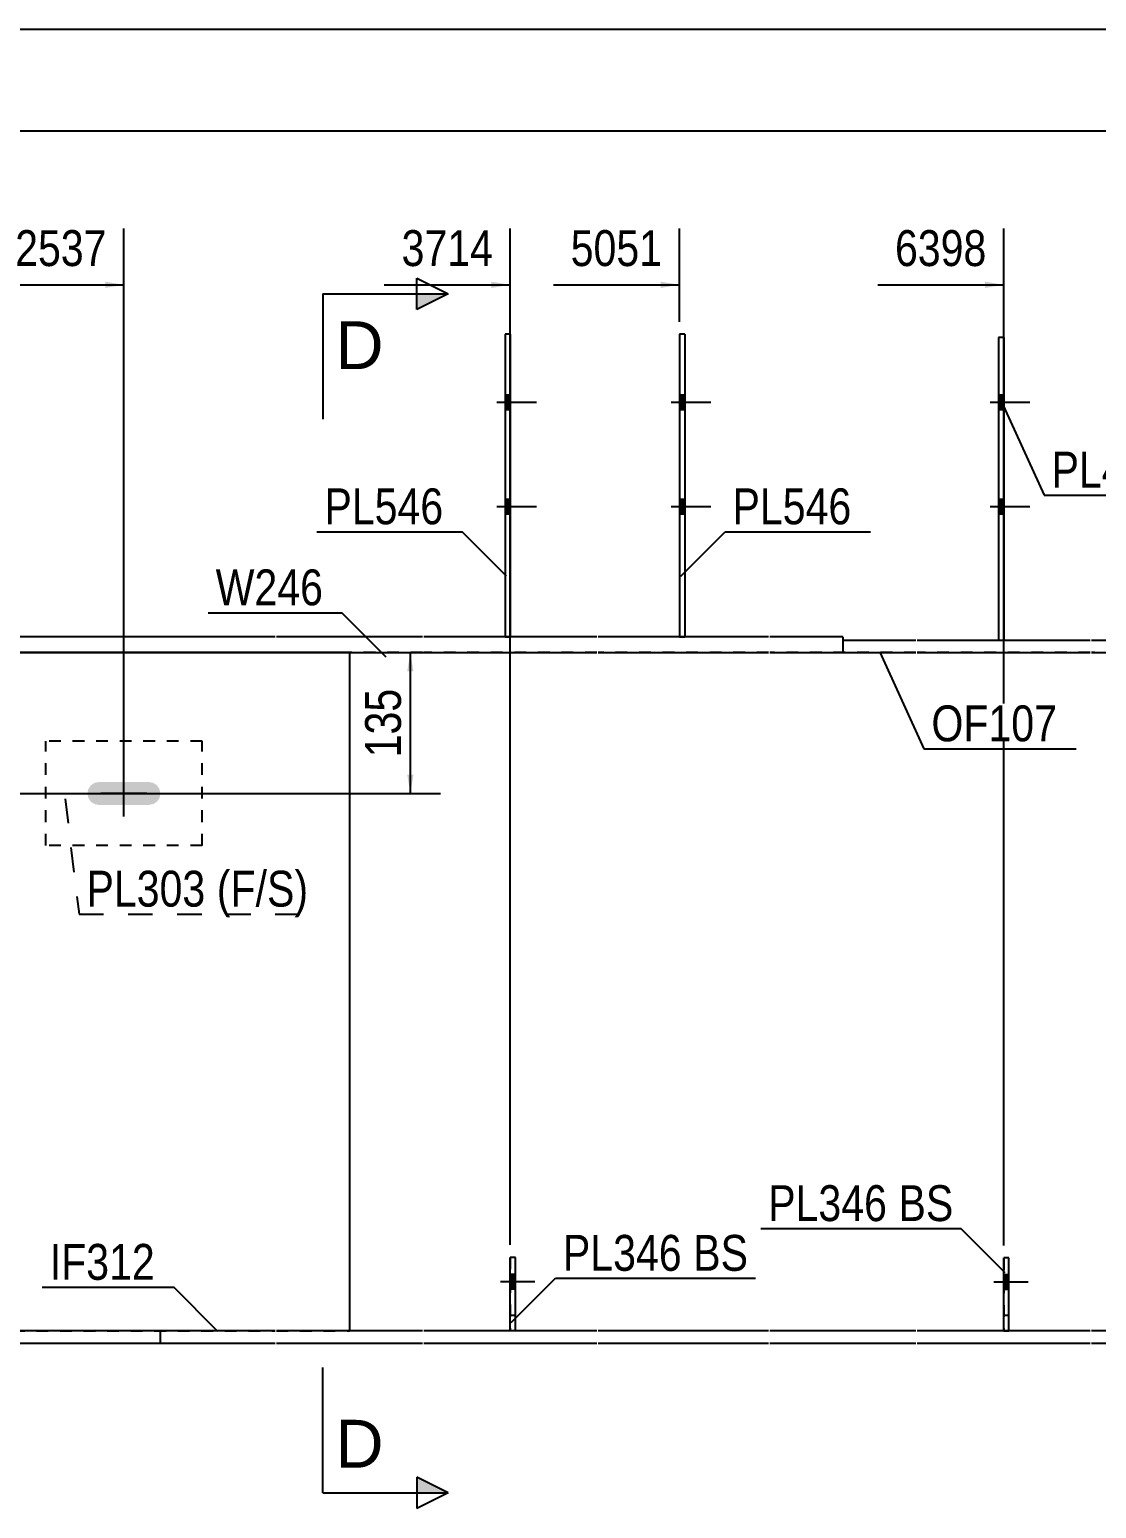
# Model space of a CAD drawing. Header units: millimetres. Extents: x -1016 to -614, y -194 to 83.
# Drawn here: x -936.4 to -851.2, y -35 to 83.1 of the extents above; entities that cross this region are included whole.
import ezdxf

# ---------------------------------------------------------------- set-up
doc = ezdxf.new("R2010")
doc.units = ezdxf.units.MM
doc.linetypes.add('DXK_LINE_DOT1', pattern=[1.8814, 0.9407, -0.9407])
doc.linetypes.add('DXK_LINE_DOT2', pattern=[3.9198, 1.9599, -1.9599])
doc.styles.add('Arial', font='ARIAL.TTF', dxfattribs={"height": 0.2})
doc.styles.add('Arial Narrow', font='ARIALN.TTF', dxfattribs={"height": 0.2})

# ---------------------------------------------------------------- blocks, each defined once
blk = doc.blocks.new('Unknown-623891766-10970')
at = {"color": 5, "linetype": 'Continuous'}
blk.add_line((-613.91, 83.08), (-1013.91, 83.08), dxfattribs=at)
blk = doc.blocks.new('Part-623891766-6404 - 6377')
at = {"color": 2, "linetype": 'Continuous'}
for p, q in [((-916.8, -20.83), (-925.98, -20.83)), ((-925.98, -20.83), (-925.98, -21.83)), ((-905.03, -20.83), (-916.7, -20.83)), ((-891.1, -20.83), (-904.93, -20.83)), ((-877.38, -20.83), (-891, -20.83)), ((-865.61, -20.83), (-877.28, -20.83)), ((-851.68, -20.83), (-865.51, -20.83)), ((-802.41, -20.83), (-851.58, -20.83)), ((-796.47, -20.83), (-802.31, -20.83)), ((-796.47, -20.83), (-796.47, -21.83)), ((-916.8, -21.83), (-925.98, -21.83)), ((-905.03, -21.83), (-916.7, -21.83)), ((-891.1, -21.83), (-904.93, -21.83)), ((-877.38, -21.83), (-891, -21.83)), ((-865.61, -21.83), (-877.28, -21.83)), ((-851.68, -21.83), (-865.51, -21.83)), ((-802.41, -21.83), (-851.58, -21.83)), ((-796.47, -21.83), (-802.31, -21.83))]:
    blk.add_line(p, q, dxfattribs=at)
blk = doc.blocks.new('Part-623891766-6395 - 6377')
at = {"color": 2, "linetype": 'Continuous'}
for p, q in [((-871.44, 34.33), (-865.61, 34.33)), ((-871.44, 34.33), (-871.44, 33.33)), ((-865.51, 34.33), (-851.68, 34.33)), ((-851.58, 34.33), (-802.41, 34.33)), ((-802.31, 34.33), (-790.64, 34.33)), ((-790.54, 34.33), (-769.29, 34.33)), ((-769.19, 34.33), (-763.36, 34.33)), ((-763.36, 34.33), (-763.36, 33.33)), ((-871.44, 33.33), (-865.61, 33.33)), ((-865.51, 33.33), (-851.68, 33.33)), ((-851.58, 33.33), (-802.41, 33.33)), ((-802.31, 33.33), (-790.64, 33.33)), ((-790.54, 33.33), (-769.29, 33.33)), ((-769.19, 33.33), (-763.36, 33.33))]:
    blk.add_line(p, q, dxfattribs=at)
blk = doc.blocks.new('Part-623891766-6402 - 6377')
at = {"color": 2, "linetype": 'Continuous'}
blk.add_line((-910.87, 33.33), (-910.87, -20.83), dxfattribs=at)
at = {"color": 7, "linetype": 'DXK_LINE_DOT1'}
for p, q in [((-905.03, 33.33), (-910.87, 33.33)), ((-891.1, 33.33), (-904.93, 33.33)), ((-877.38, 33.33), (-891, 33.33)), ((-865.61, 33.33), (-877.28, 33.33)), ((-851.68, 33.33), (-865.51, 33.33)), ((-802.41, 33.33), (-851.58, 33.33)), ((-790.64, 33.33), (-802.31, 33.33)), ((-784.69, 33.33), (-790.54, 33.33)), ((-784.69, 33.33), (-784.69, -20.83)), ((-905.03, -20.83), (-910.87, -20.83)), ((-891.1, -20.83), (-904.93, -20.83)), ((-877.38, -20.83), (-891, -20.83)), ((-865.61, -20.83), (-877.28, -20.83)), ((-851.68, -20.83), (-865.51, -20.83)), ((-802.41, -20.83), (-851.58, -20.83)), ((-790.64, -20.83), (-802.31, -20.83)), ((-784.69, -20.83), (-790.54, -20.83))]:
    blk.add_line(p, q, dxfattribs=at)
blk = doc.blocks.new('Part-623891766-6469 - 6377')
at = {"color": 2, "linetype": 'Continuous'}
for p, q in [((-858.59, 58.5), (-859.01, 58.5)), ((-859.01, 58.5), (-859.01, 34.33)), ((-858.59, 58.5), (-858.59, 34.33))]:
    blk.add_line(p, q, dxfattribs=at)
at = {"color": 7, "linetype": 'DXK_LINE_DOT1'}
blk.add_line((-859.01, 34.33), (-858.59, 34.33), dxfattribs=at)
blk = doc.blocks.new('Part-623891766-6398 - 6377')
at = {"color": 2, "linetype": 'Continuous'}
for p, q in [((-980, 34.58), (-998.33, 34.58)), ((-966.07, 34.58), (-979.9, 34.58)), ((-916.8, 34.58), (-965.97, 34.58)), ((-905.03, 34.58), (-916.7, 34.58)), ((-891.1, 34.58), (-904.93, 34.58)), ((-877.38, 34.58), (-891, 34.58)), ((-871.44, 34.58), (-877.28, 34.58)), ((-871.44, 34.58), (-871.44, 33.33)), ((-998.33, 33.33), (-980, 33.33)), ((-979.9, 33.33), (-966.07, 33.33)), ((-965.97, 33.33), (-916.8, 33.33)), ((-916.7, 33.33), (-905.03, 33.33)), ((-904.93, 33.33), (-891.1, 33.33)), ((-891, 33.33), (-877.38, 33.33)), ((-877.28, 33.33), (-871.44, 33.33))]:
    blk.add_line(p, q, dxfattribs=at)
at = {"color": 7, "linetype": 'DXK_LINE_DOT1'}
blk.add_line((-998.33, 34.58), (-998.33, 33.33), dxfattribs=at)
blk = doc.blocks.new('Part-623891766-6403 - 6377')
at = {"color": 7, "linetype": 'DXK_LINE_DOT1'}
for p, q in [((-980, 33.33), (-998.33, 33.33)), ((-998.33, 33.33), (-998.33, -20.83)), ((-966.07, 33.33), (-979.9, 33.33)), ((-916.8, 33.33), (-965.97, 33.33)), ((-910.87, 33.33), (-916.7, 33.33)), ((-998.33, -20.83), (-980, -20.83)), ((-979.9, -20.83), (-966.07, -20.83)), ((-965.97, -20.83), (-916.8, -20.83)), ((-916.7, -20.83), (-910.87, -20.83))]:
    blk.add_line(p, q, dxfattribs=at)
at = {"color": 2, "linetype": 'Continuous'}
blk.add_line((-910.87, 33.33), (-910.87, -20.83), dxfattribs=at)
blk = doc.blocks.new('Part-623891766-6410 - 6377')
at = {"color": 2, "linetype": 'Continuous'}
for p, q in [((-980, -20.83), (-998.33, -20.83)), ((-966.07, -20.83), (-979.9, -20.83)), ((-925.98, -20.83), (-965.97, -20.83)), ((-925.98, -20.83), (-925.98, -21.83)), ((-980, -21.83), (-998.33, -21.83)), ((-966.07, -21.83), (-979.9, -21.83)), ((-925.98, -21.83), (-965.97, -21.83))]:
    blk.add_line(p, q, dxfattribs=at)
blk = doc.blocks.new('Part-623891766-6423 - 6377')
at = {"color": 7, "linetype": 'DXK_LINE_DOT1'}
for p, q in [((-922.63, 26.25), (-935.13, 26.25)), ((-935.13, 17.92), (-935.13, 26.25)), ((-922.63, 17.92), (-922.63, 26.25)), ((-922.63, 17.92), (-935.13, 17.92))]:
    blk.add_line(p, q, dxfattribs=at)
blk = doc.blocks.new('Bolt-623891766-6489 - 6377')
at = {"linetype": 'Continuous'}
for points in [[(-898.02, 52.75), (-898.02, 53.91), (-898.43, 53.91), (-898.43, 52.75)], [(-898.02, 52.75), (-898.02, 53.91), (-898.43, 53.91), (-898.43, 52.75)], [(-898.02, 44.41), (-898.02, 45.58), (-898.43, 45.58), (-898.43, 44.41)], [(-898.02, 44.41), (-898.02, 45.58), (-898.43, 45.58), (-898.43, 44.41)]]:
    blk.add_hatch(color=3, dxfattribs=at).paths.add_polyline_path(points)
at = {"color": 3, "linetype": 'Continuous'}
for p, q in [((-899.1, 53.33), (-895.93, 53.33)), ((-899.1, 53.33), (-895.93, 53.33)), ((-898.43, 53.91), (-898.02, 53.91)), ((-898.43, 53.91), (-898.02, 53.91)), ((-898.43, 52.75), (-898.02, 52.75)), ((-898.43, 52.75), (-898.02, 52.75)), ((-899.1, 45), (-895.93, 45)), ((-899.1, 45), (-895.93, 45)), ((-898.43, 45.58), (-898.02, 45.58)), ((-898.43, 45.58), (-898.02, 45.58)), ((-898.43, 44.41), (-898.02, 44.41)), ((-898.43, 44.41), (-898.02, 44.41))]:
    blk.add_line(p, q, dxfattribs=at)
blk = doc.blocks.new('Part-623891766-6427 - 6377')
at = {"color": 2, "linetype": 'Continuous'}
for p, q in [((-898.02, 58.75), (-898.43, 58.75)), ((-898.43, 58.75), (-898.43, 34.58)), ((-898.02, 58.75), (-898.02, 34.58))]:
    blk.add_line(p, q, dxfattribs=at)
at = {"color": 7, "linetype": 'DXK_LINE_DOT1'}
blk.add_line((-898.43, 34.58), (-898.02, 34.58), dxfattribs=at)
blk = doc.blocks.new('Bolt-623891766-6494 - 6377')
at = {"linetype": 'Continuous'}
for points in [[(-884.08, 52.75), (-884.08, 53.91), (-884.5, 53.91), (-884.5, 52.75)], [(-884.08, 52.75), (-884.08, 53.91), (-884.5, 53.91), (-884.5, 52.75)], [(-884.08, 44.41), (-884.08, 45.58), (-884.5, 45.58), (-884.5, 44.41)], [(-884.08, 44.41), (-884.08, 45.58), (-884.5, 45.58), (-884.5, 44.41)]]:
    blk.add_hatch(color=3, dxfattribs=at).paths.add_polyline_path(points)
at = {"color": 3, "linetype": 'Continuous'}
for p, q in [((-885.17, 53.33), (-882, 53.33)), ((-885.17, 53.33), (-882, 53.33)), ((-884.5, 53.91), (-884.08, 53.91)), ((-884.5, 53.91), (-884.08, 53.91)), ((-884.5, 52.75), (-884.08, 52.75)), ((-884.5, 52.75), (-884.08, 52.75)), ((-885.17, 45), (-882, 45)), ((-885.17, 45), (-882, 45)), ((-884.5, 45.58), (-884.08, 45.58)), ((-884.5, 45.58), (-884.08, 45.58)), ((-884.5, 44.41), (-884.08, 44.41)), ((-884.5, 44.41), (-884.08, 44.41))]:
    blk.add_line(p, q, dxfattribs=at)
blk = doc.blocks.new('Part-623891766-6432 - 6377')
at = {"color": 2, "linetype": 'Continuous'}
for p, q in [((-884.08, 58.75), (-884.5, 58.75)), ((-884.5, 58.75), (-884.5, 34.58)), ((-884.08, 58.75), (-884.08, 34.58))]:
    blk.add_line(p, q, dxfattribs=at)
at = {"color": 7, "linetype": 'DXK_LINE_DOT1'}
blk.add_line((-884.5, 34.58), (-884.08, 34.58), dxfattribs=at)
blk = doc.blocks.new('Part-623891766-6449 - 6377')
at = {"color": 2, "linetype": 'Continuous'}
for p, q in [((-898.02, -20.81), (-898.02, -14.97)), ((-897.6, -14.97), (-898.02, -14.97)), ((-897.6, -20.81), (-897.6, -14.97)), ((-898.02, -20.81), (-897.6, -20.81))]:
    blk.add_line(p, q, dxfattribs=at)
at = {"color": 7, "linetype": 'DXK_LINE_DOT1'}
blk.add_line((-898.02, -19.56), (-897.6, -19.56), dxfattribs=at)
blk = doc.blocks.new('Part-623891766-6452 - 6377')
at = {"color": 7, "linetype": 'DXK_LINE_DOT1'}
for p, q in [((-898.02, -14.97), (-898.02, -20.81)), ((-897.6, -14.97), (-898.02, -14.97)), ((-897.6, -20.81), (-897.6, -14.97)), ((-898.02, -20.81), (-897.6, -20.81))]:
    blk.add_line(p, q, dxfattribs=at)
blk = doc.blocks.new('Part-623891766-6470 - 6377')
at = {"color": 2, "linetype": 'Continuous'}
for p, q in [((-858.59, -20.83), (-858.59, -15)), ((-858.18, -15), (-858.59, -15)), ((-858.18, -20.83), (-858.18, -15))]:
    blk.add_line(p, q, dxfattribs=at)
at = {"color": 7, "linetype": 'DXK_LINE_DOT1'}
for p, q in [((-858.59, -19.58), (-858.18, -19.58)), ((-858.59, -20.83), (-858.18, -20.83))]:
    blk.add_line(p, q, dxfattribs=at)
blk = doc.blocks.new('Part-623891766-6473 - 6377')
at = {"color": 7, "linetype": 'DXK_LINE_DOT1'}
for p, q in [((-858.59, -15), (-858.59, -20.83)), ((-858.18, -15), (-858.59, -15)), ((-858.18, -20.83), (-858.18, -15))]:
    blk.add_line(p, q, dxfattribs=at)
blk = doc.blocks.new('Bolt-623891766-6480 - 6377')
at = {"linetype": 'Continuous'}
blk.add_hatch(color=3, dxfattribs=at).paths.add_polyline_path([(-931.73, 22.43), (-931.8, 22.08), (-931.73, 21.73), (-931.53, 21.43), (-931.23, 21.24), (-930.88, 21.17), (-926.88, 21.17), (-926.53, 21.24), (-926.24, 21.43), (-926.04, 21.73), (-925.97, 22.08), (-926.04, 22.43), (-926.24, 22.73), (-926.53, 22.93), (-926.88, 23), (-930.88, 23), (-931.23, 22.93), (-931.53, 22.73)])
at = {"color": 3, "linetype": 'Continuous'}
for p, q in [((-928.88, 20.25), (-928.88, 23.92)), ((-927.05, 22.08), (-930.72, 22.08))]:
    blk.add_line(p, q, dxfattribs=at)
blk = doc.blocks.new('Bolt-623891766-6507 - 6377')
at = {"linetype": 'Continuous'}
blk.add_hatch(color=3, dxfattribs=at).paths.add_polyline_path([(-897.6, -17.47), (-897.6, -16.31), (-898.02, -16.31), (-898.02, -17.47)])
at = {"color": 3, "linetype": 'Continuous'}
for p, q in [((-898.02, -16.31), (-897.6, -16.31)), ((-898.81, -16.89), (-896.06, -16.89)), ((-898.02, -17.47), (-897.6, -17.47))]:
    blk.add_line(p, q, dxfattribs=at)
blk = doc.blocks.new('Bolt-623891766-6510 - 6377')
at = {"color": 3, "linetype": 'DXK_LINE_DOT2'}
for p, q in [((-898.02, -16.31), (-897.6, -16.31)), ((-898.81, -16.89), (-896.06, -16.89)), ((-898.02, -17.47), (-897.6, -17.47))]:
    blk.add_line(p, q, dxfattribs=at)
blk = doc.blocks.new('Bolt-623891766-6527 - 6377')
at = {"linetype": 'Continuous'}
for points in [[(-858.59, 52.75), (-858.59, 53.91), (-859.01, 53.91), (-859.01, 52.75)], [(-858.59, 52.75), (-858.59, 53.91), (-859.01, 53.91), (-859.01, 52.75)], [(-858.59, 44.41), (-858.59, 45.58), (-859.01, 45.58), (-859.01, 44.41)], [(-858.59, 44.41), (-858.59, 45.58), (-859.01, 45.58), (-859.01, 44.41)]]:
    blk.add_hatch(color=3, dxfattribs=at).paths.add_polyline_path(points)
at = {"color": 3, "linetype": 'Continuous'}
for p, q in [((-859.68, 53.33), (-856.51, 53.33)), ((-859.68, 53.33), (-856.51, 53.33)), ((-859.01, 53.91), (-858.59, 53.91)), ((-859.01, 53.91), (-858.59, 53.91)), ((-859.01, 52.75), (-858.59, 52.75)), ((-859.01, 52.75), (-858.59, 52.75)), ((-859.68, 45), (-856.51, 45)), ((-859.68, 45), (-856.51, 45)), ((-859.01, 45.58), (-858.59, 45.58)), ((-859.01, 45.58), (-858.59, 45.58)), ((-859.01, 44.41), (-858.59, 44.41)), ((-859.01, 44.41), (-858.59, 44.41))]:
    blk.add_line(p, q, dxfattribs=at)
blk = doc.blocks.new('Bolt-623891766-6528 - 6377')
at = {"linetype": 'Continuous'}
blk.add_hatch(color=3, dxfattribs=at).paths.add_polyline_path([(-858.18, -17.5), (-858.18, -16.33), (-858.59, -16.33), (-858.59, -17.5)])
at = {"color": 3, "linetype": 'Continuous'}
for p, q in [((-858.59, -16.33), (-858.18, -16.33)), ((-859.38, -16.92), (-856.63, -16.92)), ((-858.59, -17.5), (-858.18, -17.5))]:
    blk.add_line(p, q, dxfattribs=at)
blk = doc.blocks.new('Bolt-623891766-6531 - 6377')
at = {"color": 3, "linetype": 'DXK_LINE_DOT2'}
for p, q in [((-858.59, -16.33), (-858.18, -16.33)), ((-859.38, -16.92), (-856.63, -16.92)), ((-858.59, -17.5), (-858.18, -17.5))]:
    blk.add_line(p, q, dxfattribs=at)
blk = doc.blocks.new('StraightDimension-623891766-22740 - 6377')
at = {"color": 7, "linetype": 'Continuous'}
blk.add_line((-1000, 75), (-654.84, 75), dxfattribs=at)
blk = doc.blocks.new('StraightDimension-623891766-24256 - 6377')
at = {"linetype": 'Continuous'}
blk.add_hatch(color=7, dxfattribs=at).paths.add_polyline_path([(-930.38, 62.95), (-928.88, 62.7), (-930.38, 62.45)])
at = {"color": 7, "linetype": 'Continuous'}
for p, q in [((-928.88, 23.08), (-928.88, 67.2)), ((-938.95, 62.7), (-928.88, 62.7))]:
    blk.add_line(p, q, dxfattribs=at)
at = {"color": 0}
blk.add_wipeout([(-929.66, 63.6), (-929.66, 67.8), (-938.17, 67.8), (-938.17, 63.6)], dxfattribs=at)
at = {"color": 3, "style": 'Arial Narrow'}
blk.add_text('2537', height=2.863, dxfattribs=at).set_placement((-937.57, 64.2))
blk = doc.blocks.new('StraightDimension-623891766-24254 - 6377')
at = {"linetype": 'Continuous'}
blk.add_hatch(color=7, dxfattribs=at).paths.add_polyline_path([(-886, 62.95), (-884.5, 62.7), (-886, 62.45)])
at = {"color": 7, "linetype": 'Continuous'}
for p, q in [((-884.5, 59.75), (-884.5, 67.2)), ((-894.56, 62.7), (-884.5, 62.7))]:
    blk.add_line(p, q, dxfattribs=at)
at = {"color": 0}
blk.add_wipeout([(-885.28, 63.6), (-885.28, 67.8), (-893.79, 67.8), (-893.79, 63.6)], dxfattribs=at)
at = {"color": 3, "style": 'Arial Narrow'}
blk.add_text('5051', height=2.863, dxfattribs=at).set_placement((-893.19, 64.2))
blk = doc.blocks.new('StraightDimension-623891766-13028 - 6377')
at = {"linetype": 'Continuous'}
for points in [[(-906.25, 31.83), (-906, 33.33), (-905.75, 31.83)], [(-905.75, 23.58), (-906, 22.08), (-906.25, 23.58)]]:
    blk.add_hatch(color=7, dxfattribs=at).paths.add_polyline_path(points)
at = {"color": 7, "linetype": 'Continuous'}
for p, q in [((-919.16, 33.33), (-903.6, 33.33)), ((-906, 22.08), (-906, 33.33)), ((-952.88, 22.08), (-903.6, 22.08))]:
    blk.add_line(p, q, dxfattribs=at)
at = {"color": 0}
blk.add_wipeout([(-906.15, 31.05), (-910.35, 31.05), (-910.35, 24.37), (-906.15, 24.37)], dxfattribs=at)
at = {"color": 3, "style": 'Arial Narrow'}
blk.add_text('135', height=2.863, rotation=90.0002, dxfattribs=at).set_placement((-906.75, 24.97))
blk = doc.blocks.new('StraightDimension-623891766-19959 - 6377')
at = {"linetype": 'Continuous'}
for points in [[(-1006.51, 36), (-1006.26, 37.5), (-1006.01, 36)], [(-1006.01, 34.83), (-1006.26, 33.33), (-1006.51, 34.83)]]:
    blk.add_hatch(color=7, dxfattribs=at).paths.add_polyline_path(points)
at = {"color": 7, "linetype": 'Continuous'}
for p, q in [((-999.33, 37.5), (-1008.51, 37.5)), ((-1006.26, 33.33), (-1006.26, 37.5)), ((-911.45, 33.33), (-1008.51, 33.33))]:
    blk.add_line(p, q, dxfattribs=at)
at = {"color": 0}
blk.add_wipeout([(-1006.41, 37.85), (-1010.61, 37.85), (-1010.61, 32.99), (-1006.41, 32.99)], dxfattribs=at)
at = {"color": 3, "style": 'Arial Narrow'}
blk.add_text('50', height=2.863, rotation=90.0002, dxfattribs=at).set_placement((-1007.01, 33.59))
blk = doc.blocks.new('StraightDimension-623891766-19960 - 6377')
at = {"linetype": 'Continuous'}
for points in [[(-1006.51, 31.83), (-1006.26, 33.33), (-1006.01, 31.83)], [(-1006.01, 29.01), (-1006.26, 27.51), (-1006.51, 29.01)]]:
    blk.add_hatch(color=7, dxfattribs=at).paths.add_polyline_path(points)
at = {"color": 7, "linetype": 'Continuous'}
for p, q in [((-911.45, 33.33), (-1008.51, 33.33)), ((-1006.26, 27.51), (-1006.26, 33.33)), ((-999.33, 27.51), (-1008.51, 27.51))]:
    blk.add_line(p, q, dxfattribs=at)
at = {"color": 0}
blk.add_wipeout([(-1006.41, 32.85), (-1010.61, 32.85), (-1010.61, 27.99), (-1006.41, 27.99)], dxfattribs=at)
at = {"color": 3, "style": 'Arial Narrow'}
blk.add_text('70', height=2.863, rotation=90.0002, dxfattribs=at).set_placement((-1007.01, 28.59))
blk = doc.blocks.new('StraightDimension-623891766-24253 - 6377')
at = {"linetype": 'Continuous'}
blk.add_hatch(color=7, dxfattribs=at).paths.add_polyline_path([(-860.09, 62.95), (-858.59, 62.7), (-860.09, 62.45)])
at = {"color": 7, "linetype": 'Continuous'}
for p, q in [((-858.59, -14), (-858.59, 67.2)), ((-868.65, 62.7), (-858.59, 62.7))]:
    blk.add_line(p, q, dxfattribs=at)
at = {"color": 0}
blk.add_wipeout([(-859.37, 63.6), (-859.37, 67.8), (-867.88, 67.8), (-867.88, 63.6)], dxfattribs=at)
at = {"color": 3, "style": 'Arial Narrow'}
blk.add_text('6398', height=2.863, dxfattribs=at).set_placement((-867.28, 64.2))
blk = doc.blocks.new('StraightDimension-623891766-24255 - 6377')
at = {"linetype": 'Continuous'}
blk.add_hatch(color=7, dxfattribs=at).paths.add_polyline_path([(-899.52, 62.95), (-898.02, 62.7), (-899.52, 62.45)])
at = {"color": 7, "linetype": 'Continuous'}
for p, q in [((-898.02, -13.97), (-898.02, 67.2)), ((-908.08, 62.7), (-898.02, 62.7))]:
    blk.add_line(p, q, dxfattribs=at)
at = {"color": 0}
blk.add_wipeout([(-898.79, 63.6), (-898.79, 67.8), (-907.3, 67.8), (-907.3, 63.6)], dxfattribs=at)
at = {"color": 3, "style": 'Arial Narrow'}
blk.add_text('3714', height=2.863, dxfattribs=at).set_placement((-906.7, 64.2))
blk = doc.blocks.new('SectionMark-623891766-16747 - 6377')
at = {"linetype": 'Continuous'}
for points in [[(-905.49, 60.72), (-905.49, 61.97), (-902.99, 61.97)], [(-905.49, -33.75), (-905.49, -32.5), (-902.99, -33.75)]]:
    blk.add_hatch(color=30, dxfattribs=at).paths.add_polyline_path(points)
at = {"color": 30, "linetype": 'Continuous'}
for p, q in [((-905.49, 60.72), (-905.49, 63.22)), ((-905.49, 63.22), (-902.99, 61.97)), ((-912.99, 61.97), (-912.99, 51.97)), ((-912.99, 61.97), (-902.99, 61.97)), ((-902.99, 61.97), (-905.49, 60.72)), ((-912.99, -33.75), (-912.99, -23.75)), ((-902.99, -33.75), (-905.49, -32.5)), ((-905.49, -32.5), (-905.49, -35)), ((-912.99, -33.75), (-902.99, -33.75)), ((-902.99, -33.75), (-905.49, -35))]:
    blk.add_line(p, q, dxfattribs=at)
at = {"color": 0, "linetype": 'Continuous'}
for points in [[(-908.14, 55.97), (-908.14, 59.97), (-911.99, 59.97), (-911.99, 55.97)], [(-908.14, -31.75), (-908.14, -27.75), (-911.99, -27.75), (-911.99, -31.75)]]:
    blk.add_wipeout(points, dxfattribs=at)
at = {"color": 96, "linetype": 'Continuous', "style": 'Arial'}
for p in [(-911.99, 55.97), (-911.99, -31.75)]:
    blk.add_text('D', height=3.82, dxfattribs=at).set_placement(p)
blk = doc.blocks.new('MarkSet-623891766-18908 - 6377')
at = {"color": 7, "linetype": 'Continuous'}
for p in [(-878.01, -12.66), (-858.48, -16.19)]:
    blk.add_line(p, (-862.02, -12.66), dxfattribs=at)
at = {"color": 0}
for points in [[(-867.9, -12.06), (-867.9, -9.06), (-877.41, -9.06), (-877.41, -12.06)], [(-862.62, -12.06), (-862.62, -9.06), (-867, -9.06), (-867, -12.06)]]:
    blk.add_wipeout(points, dxfattribs=at)
for points in [[(-867.9, -12.06), (-867.9, -9.06), (-877.41, -9.06), (-877.41, -12.06)], [(-862.62, -12.06), (-862.62, -9.06), (-867, -9.06), (-867, -12.06)]]:
    blk.add_wipeout(points, dxfattribs=at)
at = {"color": 3, "style": 'Arial Narrow'}
for s, p in [('PL346', (-877.41, -12.06)), ('BS', (-867, -12.06))]:
    blk.add_text(s, height=2.863, dxfattribs=at).set_placement(p)
blk = doc.blocks.new('MarkSet-623891766-18919 - 6377')
at = {"color": 7, "linetype": 'Continuous'}
for p, q in [((-897.94, -20.16), (-894.41, -16.63)), ((-894.41, -16.63), (-878.42, -16.63))]:
    blk.add_line(p, q, dxfattribs=at)
at = {"color": 0}
for points in [[(-884.3, -16.03), (-884.3, -13.03), (-893.81, -13.03), (-893.81, -16.03)], [(-879.02, -16.03), (-879.02, -13.03), (-883.4, -13.03), (-883.4, -16.03)]]:
    blk.add_wipeout(points, dxfattribs=at)
for points in [[(-884.3, -16.03), (-884.3, -13.03), (-893.81, -13.03), (-893.81, -16.03)], [(-879.02, -16.03), (-879.02, -13.03), (-883.4, -13.03), (-883.4, -16.03)]]:
    blk.add_wipeout(points, dxfattribs=at)
at = {"color": 3, "style": 'Arial Narrow'}
for s, p in [('PL346', (-893.81, -16.03)), ('BS', (-883.4, -16.03))]:
    blk.add_text(s, height=2.863, dxfattribs=at).set_placement(p)
blk = doc.blocks.new('Mark-623891766-18938 - 6377')
at = {"color": 7, "linetype": 'Continuous'}
for p, q in [((-868.5, 33.38), (-864.97, 25.65)), ((-864.97, 25.65), (-852.82, 25.65))]:
    blk.add_line(p, q, dxfattribs=at)
at = {"color": 0}
blk.add_wipeout([(-854.32, 26.25), (-854.32, 29.25), (-864.37, 29.25), (-864.37, 26.25)], dxfattribs=at)
blk.add_wipeout([(-854.32, 26.25), (-854.32, 29.25), (-864.37, 29.25), (-864.37, 26.25)], dxfattribs=at)
at = {"color": 3, "style": 'Arial Narrow'}
blk.add_text('OF107', height=2.863, dxfattribs=at).set_placement((-864.37, 26.25))
blk = doc.blocks.new('Mark-623891766-18947 - 6377')
at = {"color": 7, "linetype": 'Continuous'}
for p in [(-922.15, 36.51), (-907.93, 32.98)]:
    blk.add_line(p, (-911.47, 36.51), dxfattribs=at)
at = {"color": 0}
blk.add_wipeout([(-912.97, 37.11), (-912.97, 40.11), (-921.55, 40.11), (-921.55, 37.11)], dxfattribs=at)
blk.add_wipeout([(-912.97, 37.11), (-912.97, 40.11), (-921.55, 40.11), (-921.55, 37.11)], dxfattribs=at)
at = {"color": 3, "style": 'Arial Narrow'}
blk.add_text('W246', height=2.863, dxfattribs=at).set_placement((-921.55, 37.11))
blk = doc.blocks.new('Mark-623891766-18953 - 6377')
at = {"color": 7, "linetype": 'Continuous'}
for p in [(-935.41, -17.35), (-921.37, -20.88)]:
    blk.add_line(p, (-924.9, -17.35), dxfattribs=at)
at = {"color": 0}
blk.add_wipeout([(-926.4, -16.75), (-926.4, -13.75), (-934.81, -13.75), (-934.81, -16.75)], dxfattribs=at)
blk.add_wipeout([(-926.4, -16.75), (-926.4, -13.75), (-934.81, -13.75), (-934.81, -16.75)], dxfattribs=at)
at = {"color": 3, "style": 'Arial Narrow'}
blk.add_text('IF312', height=2.863, dxfattribs=at).set_placement((-934.81, -16.75))
blk = doc.blocks.new('Mark-623891766-18980 - 6377')
at = {"color": 7, "linetype": 'DXK_LINE_DOT2'}
for p, q in [((-933.58, 21.65), (-932.47, 12.45)), ((-932.47, 12.45), (-913.57, 12.45))]:
    blk.add_line(p, q, dxfattribs=at)
at = {"color": 0}
for points in [[(-922.36, 13.05), (-922.36, 16.05), (-931.87, 16.05), (-931.87, 13.05)], [(-914.17, 13.05), (-914.17, 16.05), (-921.46, 16.05), (-921.46, 13.05)]]:
    blk.add_wipeout(points, dxfattribs=at)
for points in [[(-922.36, 13.05), (-922.36, 16.05), (-931.87, 16.05), (-931.87, 13.05)], [(-914.17, 13.05), (-914.17, 16.05), (-921.46, 16.05), (-921.46, 13.05)]]:
    blk.add_wipeout(points, dxfattribs=at)
at = {"color": 3, "style": 'Arial Narrow'}
for s, p in [('PL303', (-931.87, 13.05)), ('(F/', (-921.46, 13.05)), ('S)', (-917.45, 13.05))]:
    blk.add_text(s, height=2.863, dxfattribs=at).set_placement(p)
blk = doc.blocks.new('Mark-623891766-18989 - 6377')
at = {"color": 7, "linetype": 'Continuous'}
for p in [(-913.46, 42.98), (-898.33, 39.44)]:
    blk.add_line(p, (-901.86, 42.98), dxfattribs=at)
at = {"color": 0}
blk.add_wipeout([(-903.36, 43.58), (-903.36, 46.58), (-912.86, 46.58), (-912.86, 43.58)], dxfattribs=at)
blk.add_wipeout([(-903.36, 43.58), (-903.36, 46.58), (-912.86, 46.58), (-912.86, 43.58)], dxfattribs=at)
at = {"color": 3, "style": 'Arial Narrow'}
blk.add_text('PL546', height=2.863, dxfattribs=at).set_placement((-912.86, 43.58))
blk = doc.blocks.new('Mark-623891766-19001 - 6377')
at = {"color": 7, "linetype": 'Continuous'}
for p, q in [((-884.39, 39.44), (-880.86, 42.98)), ((-880.86, 42.98), (-869.25, 42.98))]:
    blk.add_line(p, q, dxfattribs=at)
at = {"color": 0}
blk.add_wipeout([(-870.75, 43.58), (-870.75, 46.58), (-880.26, 46.58), (-880.26, 43.58)], dxfattribs=at)
blk.add_wipeout([(-870.75, 43.58), (-870.75, 46.58), (-880.26, 46.58), (-880.26, 43.58)], dxfattribs=at)
at = {"color": 3, "style": 'Arial Narrow'}
blk.add_text('PL546', height=2.863, dxfattribs=at).set_placement((-880.26, 43.58))
blk = doc.blocks.new('Mark-623891766-19025 - 6377')
at = {"color": 7, "linetype": 'Continuous'}
for p, q in [((-858.9, 53.64), (-855.37, 45.91)), ((-855.37, 45.91), (-843.76, 45.91))]:
    blk.add_line(p, q, dxfattribs=at)
at = {"color": 0}
blk.add_wipeout([(-845.26, 46.51), (-845.26, 49.51), (-854.77, 49.51), (-854.77, 46.51)], dxfattribs=at)
blk.add_wipeout([(-845.26, 46.51), (-845.26, 49.51), (-854.77, 49.51), (-854.77, 46.51)], dxfattribs=at)
at = {"color": 3, "style": 'Arial Narrow'}
blk.add_text('PL439', height=2.863, dxfattribs=at).set_placement((-854.77, 46.51))

msp = doc.modelspace()

# ---------------------------------------------------------------- block references
for name in ['Unknown-623891766-10970', 'Part-623891766-6427 - 6377', 'Part-623891766-6432 - 6377', 'Part-623891766-6469 - 6377', 'Bolt-623891766-6489 - 6377', 'Bolt-623891766-6494 - 6377', 'Bolt-623891766-6527 - 6377', 'Part-623891766-6398 - 6377', 'Part-623891766-6395 - 6377', 'Part-623891766-6403 - 6377', 'Part-623891766-6402 - 6377', 'Part-623891766-6423 - 6377', 'Bolt-623891766-6480 - 6377', 'Part-623891766-6449 - 6377', 'Part-623891766-6452 - 6377', 'Part-623891766-6470 - 6377', 'Part-623891766-6473 - 6377', 'Bolt-623891766-6507 - 6377', 'Bolt-623891766-6510 - 6377', 'Bolt-623891766-6528 - 6377', 'Bolt-623891766-6531 - 6377', 'Part-623891766-6410 - 6377', 'Part-623891766-6404 - 6377']:
    msp.add_blockref(name, (0, 0))

# ---------------------------------------------------------------- next in the draw order: block references
msp.add_blockref('StraightDimension-623891766-22740 - 6377', (0, 0))

# ---------------------------------------------------------------- next in the draw order: block references
for name in ['StraightDimension-623891766-24256 - 6377', 'StraightDimension-623891766-24254 - 6377', 'StraightDimension-623891766-24253 - 6377', 'Mark-623891766-19001 - 6377', 'Mark-623891766-18953 - 6377']:
    msp.add_blockref(name, (0, 0))

# ---------------------------------------------------------------- next in the draw order: block references
for name in ['Mark-623891766-19025 - 6377', 'StraightDimension-623891766-13028 - 6377', 'Mark-623891766-18938 - 6377', 'MarkSet-623891766-18908 - 6377']:
    msp.add_blockref(name, (0, 0))

# ---------------------------------------------------------------- next in the draw order: block references
for name in ['StraightDimension-623891766-24255 - 6377', 'StraightDimension-623891766-19959 - 6377']:
    msp.add_blockref(name, (0, 0))

# ---------------------------------------------------------------- next in the draw order: block references
for name in ['StraightDimension-623891766-19960 - 6377', 'MarkSet-623891766-18919 - 6377']:
    msp.add_blockref(name, (0, 0))

# ---------------------------------------------------------------- next in the draw order: block references
msp.add_blockref('SectionMark-623891766-16747 - 6377', (0, 0))

# ---------------------------------------------------------------- next in the draw order: block references
for name in ['Mark-623891766-18947 - 6377', 'Mark-623891766-18980 - 6377']:
    msp.add_blockref(name, (0, 0))

# ---------------------------------------------------------------- next in the draw order: block references
msp.add_blockref('Mark-623891766-18989 - 6377', (0, 0))

doc.saveas('drawing.dxf')
